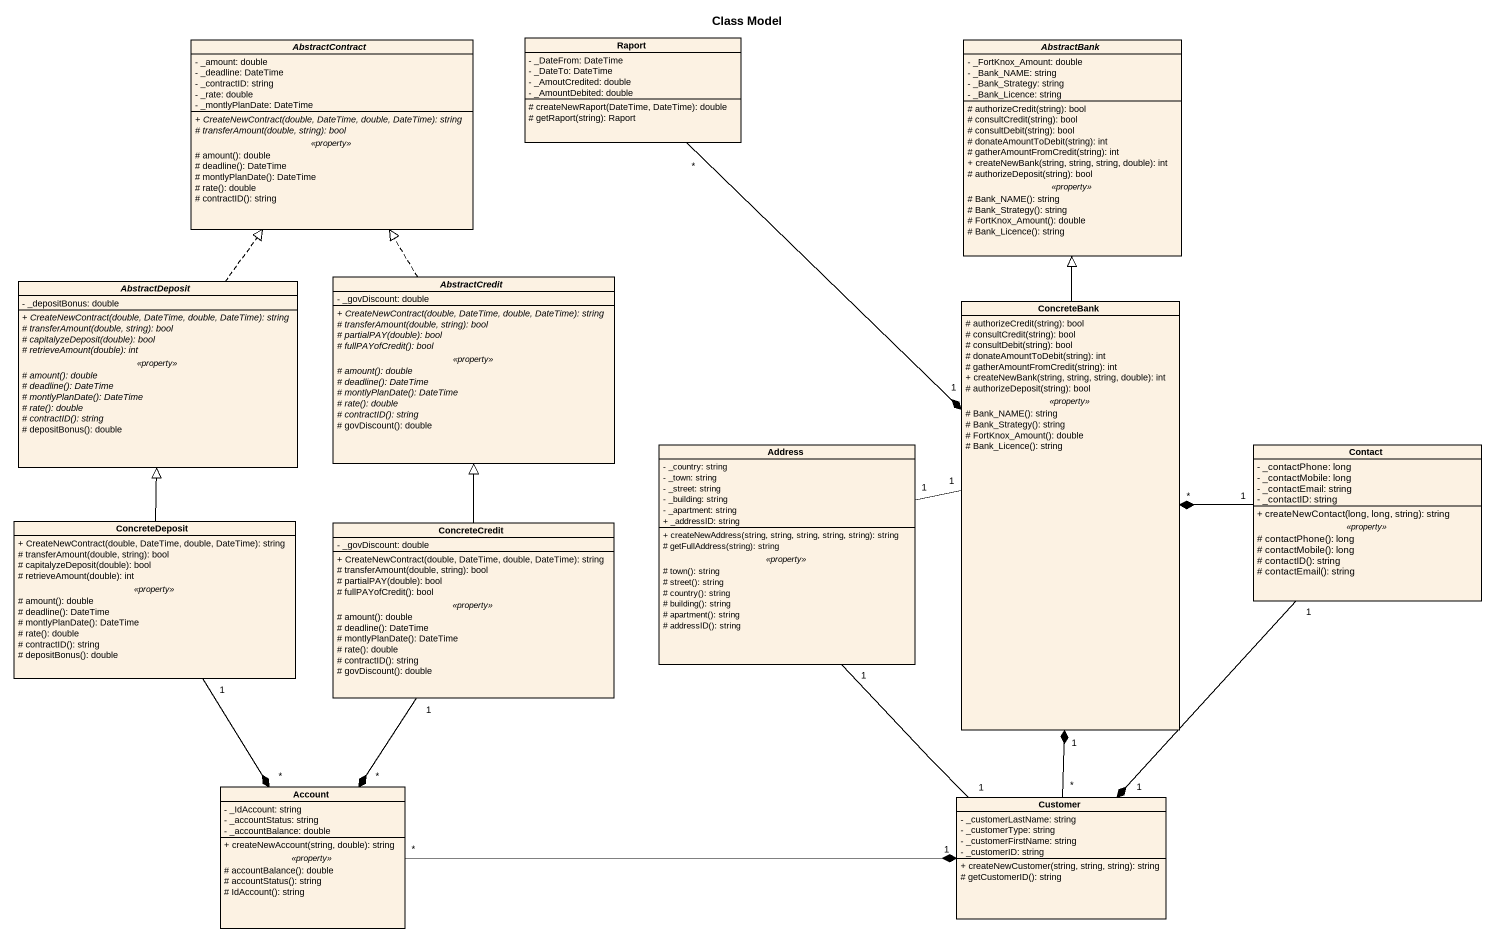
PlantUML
@startuml
title Class Model
hide circle
hide empty members
skinparam classAttributeIconSize 0
abstract class AbstractContract {
  - _amount: double
  - _deadline: DateTime
  - _contractID: string
  - _rate: double
  - _montlyPlanDate: DateTime
  --
  {abstract} + CreateNewContract(double, DateTime, double, DateTime): string
  {abstract} # transferAmount(double, string): bool
  .. <<property>> ..
  # amount(): double
  # deadline(): DateTime
  # montlyPlanDate(): DateTime
  # rate(): double
  # contractID(): string
}
class Raport {
  - _DateFrom: DateTime
  - _DateTo: DateTime
  - _AmoutCredited: double
  - _AmountDebited: double
  # createNewRaport(DateTime, DateTime): double
  # getRaport(string): Raport
}
abstract class AbstractBank {
  - _FortKnox_Amount: double
  - _Bank_NAME: string
  - _Bank_Strategy: string
  - _Bank_Licence: string
  --
  # authorizeCredit(string): bool
  # consultCredit(string): bool
  # consultDebit(string): bool
  # donateAmountToDebit(string): int
  # gatherAmountFromCredit(string): int
  + createNewBank(string, string, string, double): int
  # authorizeDeposit(string): bool
  .. <<property>> ..
  # Bank_NAME(): string
  # Bank_Strategy(): string
  # FortKnox_Amount(): double
  # Bank_Licence(): string
}
abstract class AbstractDeposit {
  - _depositBonus: double
  --
  {abstract} + CreateNewContract(double, DateTime, double, DateTime): string
  {abstract} # transferAmount(double, string): bool
  {abstract} # capitalyzeDeposit(double): bool
  {abstract} # retrieveAmount(double): int
  .. <<property>> ..
  {abstract} # amount(): double
  {abstract} # deadline(): DateTime
  {abstract} # montlyPlanDate(): DateTime
  {abstract} # rate(): double
  {abstract} # contractID(): string
  # depositBonus(): double
}
abstract class AbstractCredit {
  - _govDiscount: double
  --
  {abstract} + CreateNewContract(double, DateTime, double, DateTime): string
  {abstract} # transferAmount(double, string): bool
  {abstract} # partialPAY(double): bool
  {abstract} # fullPAYofCredit(): bool
  .. <<property>> ..
  {abstract} # amount(): double
  {abstract} # deadline(): DateTime
  {abstract} # montlyPlanDate(): DateTime
  {abstract} # rate(): double
  {abstract} # contractID(): string
  # govDiscount(): double
}
class ConcreteBank {
  # authorizeCredit(string): bool
  # consultCredit(string): bool
  # consultDebit(string): bool
  # donateAmountToDebit(string): int
  # gatherAmountFromCredit(string): int
  + createNewBank(string, string, string, double): int
  # authorizeDeposit(string): bool
  .. <<property>> ..
  # Bank_NAME(): string
  # Bank_Strategy(): string
  # FortKnox_Amount(): double
  # Bank_Licence(): string
}
class Address {
  - _country: string
  - _town: string
  - _street: string
  - _building: string
  - _apartment: string
  + _addressID: string
  --
  + createNewAddress(string, string, string, string, string): string
  # getFullAddress(string): string
  .. <<property>> ..
  # town(): string
  # street(): string
  # country(): string
  # building(): string
  # apartment(): string
  # addressID(): string
}
class Contact {
  - _contactPhone: long
  - _contactMobile: long
  - _contactEmail: string
  - _contactID: string
  --
  + createNewContact(long, long, string): string
  .. <<property>> ..
  # contactPhone(): long
  # contactMobile(): long
  # contactID(): string
  # contactEmail(): string
}
class ConcreteDeposit {
  + CreateNewContract(double, DateTime, double, DateTime): string
  # transferAmount(double, string): bool
  # capitalyzeDeposit(double): bool
  # retrieveAmount(double): int
  .. <<property>> ..
  # amount(): double
  # deadline(): DateTime
  # montlyPlanDate(): DateTime
  # rate(): double
  # contractID(): string
  # depositBonus(): double
}
class ConcreteCredit {
  - _govDiscount: double
  --
  + CreateNewContract(double, DateTime, double, DateTime): string
  # transferAmount(double, string): bool
  # partialPAY(double): bool
  # fullPAYofCredit(): bool
  .. <<property>> ..
  # amount(): double
  # deadline(): DateTime
  # montlyPlanDate(): DateTime
  # rate(): double
  # contractID(): string
  # govDiscount(): double
}
class Account {
  - _IdAccount: string
  - _accountStatus: string
  - _accountBalance: double
  --
  + createNewAccount(string, double): string
  .. <<property>> ..
  # accountBalance(): double
  # accountStatus(): string
  # IdAccount(): string
}
class Customer {
  - _customerLastName: string
  - _customerType: string
  - _customerFirstName: string
  - _customerID: string
  + createNewCustomer(string, string, string): string
  # getCustomerID(): string
}
Raport "*" --* "1" ConcreteBank
AbstractDeposit .up.|> AbstractContract
AbstractCredit .up.|> AbstractContract
ConcreteBank -up-|> AbstractBank
ConcreteBank "1" -left- "1" Address
Address "1" -- "1" Customer
Contact "1" -left-* "*" ConcreteBank
Contact "1" --* "1" Customer
ConcreteDeposit -up-|> AbstractDeposit
ConcreteDeposit "1" --* "*" Account
ConcreteCredit -up-|> AbstractCredit
ConcreteCredit "1" --* "*" Account
Account "*" -right-* "1" Customer
Customer "*" -up-* "1" ConcreteBank
@enduml
